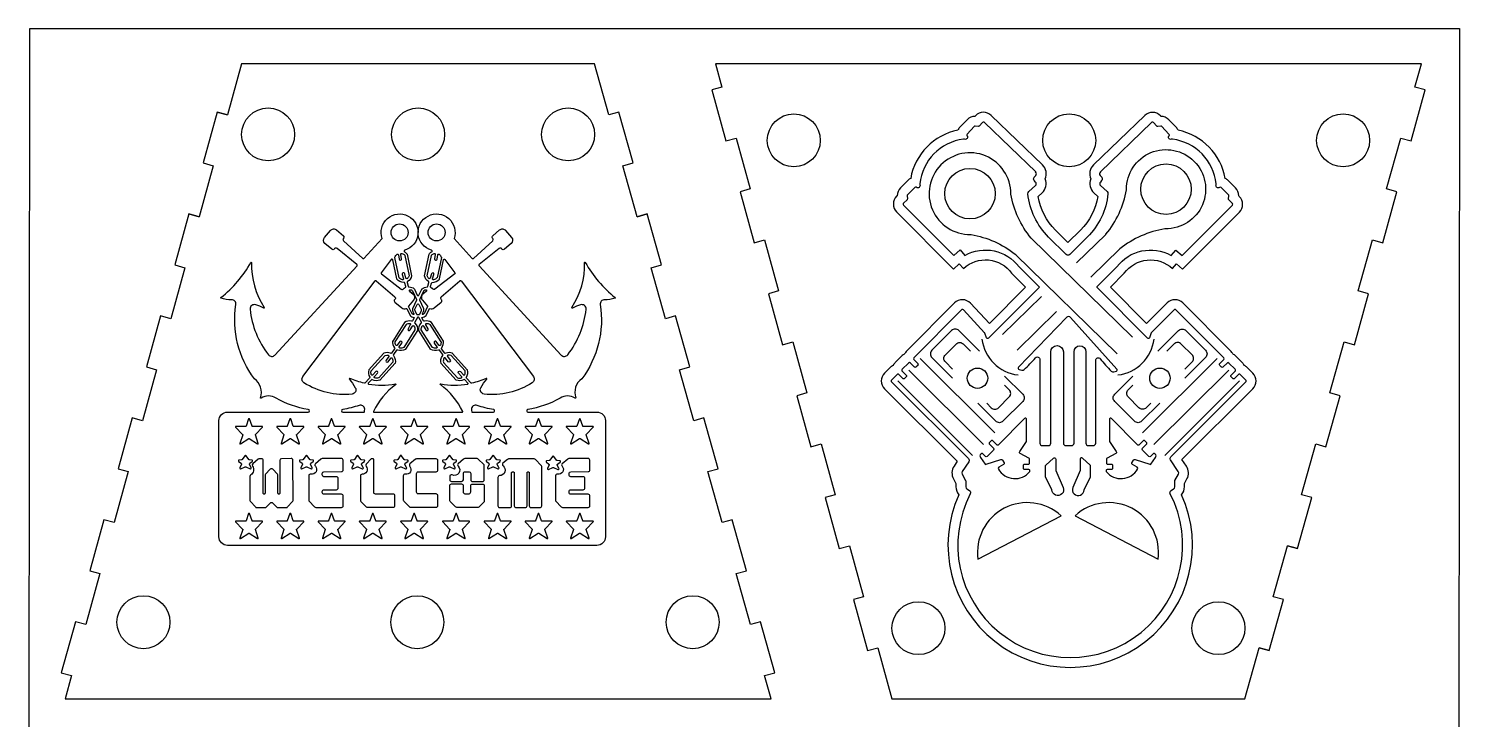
# Model space of a CAD drawing. Header units: millimetres. Extents: x 1113 to 2519, y 1111 to 1611.
# Drawn here: x 1113.2 to 1518.5, y 1329.1 to 1525 of the extents above; entities that cross this region are included whole.
import ezdxf

# ---------------------------------------------------------------- set-up
doc = ezdxf.new("R2010")
doc.units = ezdxf.units.MM

msp = doc.modelspace()

# ---------------------------------------------------------------- linework, layer by layer
for points in [[(1113.51, 1524.95), (1518.51, 1524.95), (1518.17, 1111.45), (1113.17, 1111.45)], [(1288.44, 1472.4), (1285.55, 1471.59)], [(1221.2, 1450.43), (1222.11, 1449.68)]]:
    msp.add_lwpolyline(points, close=True)
for points in [[(1166.6, 1501.3), (1169.49, 1500.5), (1166.6, 1501.3), (1162.59, 1486.85), (1165.48, 1486.05), (1161.46, 1471.59), (1158.57, 1472.4), (1161.46, 1471.59), (1158.57, 1472.4), (1154.56, 1457.94), (1157.45, 1457.14), (1153.44, 1442.69), (1150.54, 1443.49), (1146.53, 1429.04), (1149.42, 1428.24), (1145.41, 1413.78), (1142.52, 1414.59), (1138.5, 1400.13), (1141.39, 1399.33), (1137.38, 1384.88), (1134.49, 1385.68), (1130.47, 1371.23), (1133.36, 1370.42), (1129.35, 1355.97), (1126.46, 1356.77), (1122.44, 1342.32), (1125.33, 1341.52), (1123.51, 1334.95), (1323.51, 1334.95), (1321.68, 1341.52), (1324.57, 1342.32), (1320.56, 1356.77), (1317.67, 1355.97), (1313.66, 1370.42), (1316.55, 1371.23), (1312.53, 1385.68), (1309.64, 1384.88), (1305.63, 1399.33), (1308.52, 1400.13), (1304.5, 1414.59), (1301.61, 1413.78), (1297.6, 1428.24), (1300.49, 1429.04), (1296.47, 1443.49), (1293.58, 1442.69), (1289.57, 1457.14), (1292.46, 1457.94), (1288.44, 1472.4), (1285.55, 1471.59), (1281.54, 1486.05), (1284.43, 1486.85), (1280.41, 1501.3), (1277.52, 1500.5), (1273.51, 1514.95), (1173.51, 1514.95), (1169.49, 1500.5)], [(1464.66, 1348.6), (1461.77, 1349.4), (1464.66, 1348.6), (1468.67, 1363.05), (1465.78, 1363.86), (1469.8, 1378.31), (1472.69, 1377.51), (1469.8, 1378.31), (1472.69, 1377.51), (1476.7, 1391.96), (1473.81, 1392.76), (1477.83, 1407.22), (1480.72, 1406.41), (1484.73, 1420.87), (1481.84, 1421.67), (1485.86, 1436.12), (1488.75, 1435.32), (1492.76, 1449.77), (1489.87, 1450.57), (1493.89, 1465.03), (1496.78, 1464.22), (1500.79, 1478.68), (1497.9, 1479.48), (1501.92, 1493.93), (1504.81, 1493.13), (1508.82, 1507.58), (1505.93, 1508.39), (1507.75, 1514.95), (1307.75, 1514.95), (1309.58, 1508.39), (1306.69, 1507.58), (1310.7, 1493.13), (1313.59, 1493.93), (1317.61, 1479.48), (1314.72, 1478.68), (1318.73, 1464.22), (1321.62, 1465.03), (1325.64, 1450.57), (1322.75, 1449.77), (1326.76, 1435.32), (1329.65, 1436.12), (1333.67, 1421.67), (1330.78, 1420.87), (1334.79, 1406.41), (1337.68, 1407.22), (1341.7, 1392.76), (1338.8, 1391.96), (1342.82, 1377.51), (1345.71, 1378.31), (1349.72, 1363.86), (1346.83, 1363.05), (1350.85, 1348.6), (1353.74, 1349.4), (1357.75, 1334.95), (1457.75, 1334.95), (1461.77, 1349.4)], [(1400.08, 1448.98), (1389.07, 1438.2)], [(1393.22, 1433.78), (1404.41, 1444.73)], [(1386.92, 1410.33), (1365.75, 1431.44)], [(1449.9, 1431.44), (1428.74, 1410.33)], [(1383.67, 1407.02), (1362.5, 1428.13)], [(1453.15, 1428.13), (1431.99, 1407.02)], [(1380.58, 1403.93), (1359.41, 1425.04)], [(1435.08, 1403.93), (1456.24, 1425.04)]]:
    msp.add_lwpolyline(points)
for points in [[(1400.4, 1486.31), (1385.89, 1500.34, 0.415664), (1381.44, 1500.24), (1381.28, 1500.07, 0.202621), (1379.04, 1499.1), (1377.01, 1496.98, 0.080355), (1376.44, 1496.16, 0.306715), (1363.06, 1482.48, 0.080355), (1362.24, 1481.89), (1360.17, 1479.82, 0.202621), (1359.25, 1477.56), (1359.08, 1477.4, 0.414214), (1359.07, 1472.96), (1375.18, 1456.76), (1376.84, 1458.26), (1378.03, 1456.95, -0.453367), (1391.65, 1455.58), (1395.59, 1451.67), (1385.36, 1441.36), (1379.99, 1447.1, 0.421127), (1375.5, 1447.15), (1361.94, 1433.55, 0.082833), (1361.35, 1432.7, 0.083774), (1360.49, 1432.1), (1358.71, 1430.31, 0.084685), (1358.1, 1429.45, 0.084685), (1357.24, 1428.84), (1355.66, 1427.26, 0.414214), (1355.67, 1422.82), (1376.26, 1402.28), (1375.34, 1400.9, 0.27935), (1375.19, 1397.28), (1375.9, 1395.99), (1375.9, 1395.03, 0.176354), (1376.72, 1392.78, 1.551172), (1439.81, 1392.78, 0.176354), (1440.63, 1395.03), (1440.63, 1395.99), (1441.34, 1397.28, 0.27935), (1441.19, 1400.9), (1439.92, 1402.81), (1459.99, 1422.82, 0.414214), (1459.99, 1427.26), (1458.42, 1428.84, 0.084685), (1457.56, 1429.45, 0.084685), (1456.95, 1430.31), (1455.16, 1432.1, 0.083774), (1454.31, 1432.7, 0.082833), (1453.71, 1433.55), (1440.15, 1447.15, 0.414214), (1435.71, 1447.15), (1429.9, 1441.36), (1419.66, 1451.68), (1423.58, 1455.57, -0.453367), (1437.21, 1456.93), (1438.4, 1458.24), (1440.06, 1456.74), (1456.17, 1472.93, 0.414214), (1456.16, 1477.37), (1456, 1477.53, 0.202621), (1455.08, 1479.8), (1453.01, 1481.87, 0.080355), (1452.19, 1482.46, 0.306715), (1438.82, 1496.14, 0.080355), (1438.25, 1496.97), (1436.22, 1499.09, 0.202621), (1433.98, 1500.06), (1433.82, 1500.23, 0.415664), (1429.37, 1500.33), (1414.86, 1486.31, 0.317852), (1414.1, 1482.33, 0.31942), (1414.97, 1478.37), (1416.06, 1477.39, -0.158779), (1411.14, 1467.8), (1407.62, 1464.3), (1404.1, 1467.79, -0.158779), (1399.18, 1477.39), (1400.27, 1478.37, 0.31942), (1401.14, 1482.33, 0.317852), (1400.39, 1486.31, -0.317852)], [(1398.47, 1484.31), (1383.96, 1498.33, 0.414214), (1383.45, 1498.32), (1382.5, 1497.33, -0.227848), (1382.21, 1497.22), (1381.34, 1497.29, 0.227352), (1381.04, 1497.18), (1379.02, 1495.06, 0.386935), (1379.01, 1494.58, -0.755118), (1378.35, 1493.58, 0.107585), (1378.05, 1493.61, 0.348071), (1365.64, 1480.93, 0.107585), (1365.68, 1480.62, -0.755118), (1364.69, 1479.95, 0.386935), (1364.21, 1479.93), (1362.13, 1477.85, 0.227352), (1362.03, 1477.56), (1362.12, 1476.69, -0.227848), (1362.02, 1476.39), (1361.05, 1475.43, 0.414214), (1361.04, 1474.92), (1375.28, 1460.6), (1377.04, 1462.19), (1378.42, 1460.66, -0.376901), (1393.77, 1457.39), (1399.52, 1451.68), (1385.1, 1437.15, -0.561558), (1384.5, 1437.29), (1384.08, 1438.6, 0.109828), (1384, 1438.73), (1377.98, 1445.19, 0.414214), (1377.47, 1445.19), (1363.92, 1431.61, 0.402543), (1363.93, 1431.09), (1365.05, 1429.98, -0.414214), (1365.05, 1429.47), (1364.6, 1429.01, -0.414214), (1364.09, 1429.01), (1362.97, 1430.13, 0.406009), (1362.45, 1430.13), (1360.68, 1428.35, 0.414214), (1360.68, 1427.84), (1361.8, 1426.72, -0.414214), (1361.8, 1426.21), (1361.34, 1425.76, -0.414214), (1360.84, 1425.76), (1359.72, 1426.88, 0.414214), (1359.21, 1426.88), (1357.63, 1425.29, 0.414214), (1357.63, 1424.79), (1379.42, 1403.06, -0.357235), (1379.51, 1402.15), (1377.66, 1399.36, 0.27935), (1377.63, 1398.62), (1378.59, 1396.87, -0.126648), (1378.68, 1396.52), (1378.68, 1395.03, 0.247316), (1379, 1394.43), (1379.7, 1393.95, -0.377598), (1379.93, 1393.03, 1.637621), (1436.6, 1393.03, -0.377598), (1436.83, 1393.95), (1437.53, 1394.43, 0.247316), (1437.85, 1395.03), (1437.85, 1396.52, -0.126648), (1437.94, 1396.87), (1438.9, 1398.62, 0.27935), (1438.87, 1399.36), (1436.67, 1402.68, -0.357235), (1436.77, 1403.58), (1458.02, 1424.79, 0.414214), (1458.02, 1425.29), (1456.45, 1426.88, 0.414214), (1455.94, 1426.88), (1454.82, 1425.76, -0.414214), (1454.31, 1425.76), (1453.86, 1426.21, -0.414214), (1453.86, 1426.72), (1454.98, 1427.84, 0.414214), (1454.98, 1428.35), (1453.2, 1430.13, 0.406009), (1452.69, 1430.13), (1451.57, 1429.01, -0.414214), (1451.06, 1429.01), (1450.61, 1429.47, -0.414214), (1450.61, 1429.98), (1451.73, 1431.09, 0.402543), (1451.73, 1431.61), (1438.19, 1445.19, 0.414214), (1437.68, 1445.19), (1431.29, 1438.82, 0.118844), (1431.21, 1438.68), (1430.76, 1437.29, -0.561558), (1430.16, 1437.15), (1415.98, 1451.44, -0.414214), (1415.99, 1451.95), (1421.47, 1457.39, -0.376901), (1436.82, 1460.64), (1438.2, 1462.17), (1439.96, 1460.58), (1454.2, 1474.89, 0.414214), (1454.2, 1475.4), (1453.23, 1476.37, -0.227848), (1453.12, 1476.66), (1453.22, 1477.54, 0.227352), (1453.12, 1477.83), (1451.04, 1479.9, 0.386935), (1450.56, 1479.93, -0.755118), (1449.57, 1480.6, 0.107585), (1449.61, 1480.91, 0.348071), (1437.21, 1493.59, 0.107585), (1436.9, 1493.56, -0.755118), (1436.25, 1494.56, 0.386935), (1436.24, 1495.05), (1434.21, 1497.17, 0.227352), (1433.92, 1497.28), (1433.05, 1497.2, -0.227848), (1432.76, 1497.31), (1431.81, 1498.31, 0.414214), (1431.3, 1498.32), (1416.79, 1484.31, 0.393528), (1416.73, 1483.33), (1417.18, 1482.8, -0.374438), (1417.16, 1481.85), (1416.79, 1481.45, 0.414214), (1416.84, 1480.43), (1418.73, 1478.72, -0.238041), (1418.96, 1478.12, -0.173816), (1413.1, 1465.82), (1408.13, 1460.89, -0.411842), (1407.11, 1460.89), (1402.14, 1465.82, -0.173816), (1396.28, 1478.12, -0.238041), (1396.51, 1478.72), (1398.4, 1480.43, 0.414214), (1398.45, 1481.45), (1398.08, 1481.85, -0.374438), (1398.06, 1482.8), (1398.51, 1483.33, 0.393528), (1398.45, 1484.31, -0.393528)], [(1378.24, 1493.63, 0.156027), (1378.24, 1493.63)], [(1437.02, 1493.61, 0.156027), (1437.02, 1493.61)], [(1425.93, 1437.44), (1397.24, 1465.51, -0.025536), (1397.19, 1465.56, -0.131689), (1391.45, 1477.99, -0.043486), (1391.44, 1478.11, 2.445445), (1380.03, 1466.57, -0.046364), (1380.16, 1466.56, -0.124829), (1392.69, 1460.98, -0.026826), (1392.75, 1460.93), (1421.53, 1432.76)], [(1410.07, 1458.5), (1418.33, 1466.59, 0.025917), (1418.38, 1466.64, 0.131281), (1424.17, 1479.21, 0.04446), (1424.18, 1479.34, -2.457249), (1435.2, 1468.2, 0.046751), (1435.07, 1468.19, 0.125147), (1422.35, 1462.53), (1414.14, 1454.5)], [(1254.64, 1416.2, 0.018527), (1254.65, 1416.2), (1274.19, 1416.2, -0.414214), (1276.59, 1413.8), (1276.59, 1380.84, -0.414214), (1274.19, 1378.44), (1169.5, 1378.44, -0.414214), (1167.1, 1380.84), (1167.1, 1413.8, -0.414214), (1169.5, 1416.2), (1192.37, 1416.2, 0.940755), (1192.37, 1416.94, -0.084011), (1183.28, 1420.14, 0.303061), (1179.03, 1420.16, -0.715357), (1178.85, 1420.3, 0.332451), (1177.12, 1425.65, -0.202725), (1171.91, 1446.69, 0.477409), (1170.66, 1448.08, -0.096792), (1167.69, 1448.5, -0.594591), (1167.65, 1448.71, 0.101423), (1176.13, 1458.66, -0.788575), (1176.35, 1458.6, 0.154955), (1179.94, 1445.9, -0.751058), (1179.79, 1445.73, 0.023153), (1177.5, 1446.63, 0.547863), (1175.92, 1445.37, 0.141067), (1181.13, 1432.47, 0.46285), (1182.95, 1432.39), (1206.22, 1457.68, 0.432363), (1206.2, 1458.03), (1200.54, 1462.63, 0.407022), (1199.87, 1462.57), (1199.74, 1462.42, -0.415925), (1199.07, 1462.37), (1197.12, 1464.05, -0.412504), (1197, 1465.74), (1198.71, 1467.74, -0.414214), (1200.4, 1467.87), (1202.35, 1466.21, -0.414214), (1202.4, 1465.53), (1202.34, 1465.46, 0.403432), (1202.38, 1464.8), (1207.83, 1459.78, 0.414214), (1208.17, 1459.8), (1213.33, 1465.41, -2.520532), (1219.71, 1462.11, 0.662153), (1219.66, 1461.68, -0.105193), (1220.39, 1461.02, -0.106004), (1220.41, 1460.97), (1221.68, 1454.87, -0.106004), (1221.68, 1454.82, -0.213857), (1220.54, 1453.28, 0.347454), (1220.42, 1453), (1220.74, 1451.89, 0.325839), (1220.96, 1451.72, -0.166412), (1222.39, 1451.18, -0.109038), (1222.45, 1451.1), (1223.29, 1449.34, 0.631326), (1223.73, 1449.34), (1224.56, 1451.1, -0.109038), (1224.63, 1451.18, -0.166412), (1226.05, 1451.72, 0.325839), (1226.28, 1451.89), (1226.59, 1453, 0.347454), (1226.48, 1453.28, -0.213857), (1225.33, 1454.82, -0.106004), (1225.33, 1454.87), (1226.61, 1460.97, -0.106004), (1226.63, 1461.02, -0.105193), (1227.36, 1461.68, 0.662153), (1227.3, 1462.11, -2.520532), (1233.69, 1465.41), (1238.85, 1459.8, 0.414214), (1239.19, 1459.78), (1244.64, 1464.8, 0.403432), (1244.68, 1465.46), (1244.62, 1465.53, -0.414214), (1244.67, 1466.21), (1246.62, 1467.87, -0.414214), (1248.31, 1467.74), (1250.02, 1465.74, -0.412504), (1249.89, 1464.05), (1247.95, 1462.37, -0.415925), (1247.27, 1462.42), (1247.15, 1462.57, 0.407022), (1246.48, 1462.63), (1240.82, 1458.03, 0.432363), (1240.79, 1457.68), (1264.06, 1432.39, 0.46285), (1265.89, 1432.47, 0.141067), (1271.1, 1445.37, 0.547863), (1269.52, 1446.63, 0.023153), (1267.23, 1445.73, -0.751058), (1267.08, 1445.9, 0.154955), (1270.67, 1458.6, -0.788575), (1270.89, 1458.66, 0.101423), (1279.36, 1448.71, -0.594591), (1279.33, 1448.5, -0.096792), (1276.36, 1448.08, 0.477409), (1275.11, 1446.69, -0.202725), (1269.89, 1425.65, 0.332451), (1268.17, 1420.3, -0.715357), (1267.99, 1420.16, 0.303061), (1263.74, 1420.14, -0.084653), (1254.58, 1416.93, 0.033314), (1254.56, 1416.92, 0.827807), (1254.64, 1416.2)], [(1382.54, 1433.51), (1376.69, 1439.34, 0.414214), (1374.65, 1439.34), (1369.06, 1433.73, 0.414214), (1369.06, 1431.7), (1374.91, 1425.86)], [(1433.11, 1433.51), (1438.97, 1439.34, -0.414214), (1441, 1439.34), (1446.6, 1433.73, -0.414214), (1446.59, 1431.7), (1440.74, 1425.86)], [(1374.91, 1428.4), (1372.88, 1430.43, -0.414214), (1372.88, 1432.46), (1375.93, 1435.52, -0.414214), (1377.97, 1435.53), (1380, 1433.5)], [(1383.24, 1436.92, 0.343875), (1393.47, 1426.76)], [(1421.79, 1426.76, 0.343875), (1432.02, 1436.92)], [(1440.74, 1428.4), (1442.77, 1430.43, 0.414214), (1442.78, 1432.46), (1439.72, 1435.52, 0.414214), (1437.69, 1435.53), (1435.66, 1433.5)], [(1389.68, 1426.39), (1394.8, 1421.28, -0.414214), (1394.8, 1419.25), (1389.21, 1413.64, -0.414214), (1387.17, 1413.64), (1382.05, 1418.74)], [(1384.6, 1418.74), (1385.89, 1417.45, 0.414214), (1387.93, 1417.46), (1390.98, 1420.51, 0.414214), (1390.98, 1422.55), (1389.68, 1423.84)], [(1433.6, 1418.74), (1428.49, 1413.64, -0.414214), (1426.45, 1413.64), (1420.86, 1419.25, -0.414214), (1420.86, 1421.28), (1425.98, 1426.39)], [(1431.06, 1418.74), (1429.76, 1417.45, -0.414214), (1427.73, 1417.46), (1424.68, 1420.51, -0.414214), (1424.68, 1422.55), (1425.97, 1423.84)], [(1244.85, 1416.2, 0.828444), (1244.93, 1416.92, 0.03456), (1244.92, 1416.92, -0.042024), (1240.22, 1418.13, 0.507175), (1238.63, 1417.03, 0.066923), (1238.71, 1416.29, 0.345987), (1238.82, 1416.2), (1244.84, 1416.2, 0.017114), (1244.85, 1416.2)]]:
    msp.add_lwpolyline(points, format="xyb")
for points in [[(1219.49, 1452.98, -0.252049), (1217.48, 1453.94, -0.106004), (1217.46, 1453.99), (1216.33, 1459.38, 0.644117), (1215.9, 1459.47), (1213.07, 1455.71, 0.412929), (1213.11, 1455.38), (1218.74, 1451.09, 0.403432), (1219.4, 1451.17), (1219.46, 1451.24, -0.150018), (1219.69, 1451.4, -0.023898), (1219.89, 1451.5, 0.368962), (1220.02, 1451.79), (1219.73, 1452.8, 0.347454)], [(1218.95, 1461.2, -0.141467), (1219.71, 1460.71, -0.129433), (1219.74, 1460.66), (1220.95, 1454.89, -0.129433), (1220.94, 1454.83, -0.13568), (1220.47, 1454.1, -0.551135), (1220.08, 1454.22), (1219.73, 1455.43, 1), (1219.04, 1455.23), (1219.38, 1454.02, -0.551135), (1219.11, 1453.72, -0.172767), (1218.15, 1454.25, -0.129433), (1218.13, 1454.3), (1216.92, 1460.07, -0.129433), (1216.92, 1460.13, -0.166924), (1217.56, 1460.98, -0.551135), (1217.93, 1460.82), (1218.13, 1459.58, 1), (1218.84, 1459.69), (1218.64, 1460.94, -0.551135)], [(1229.46, 1460.98, -0.166924), (1230.09, 1460.13, -0.129433), (1230.1, 1460.07), (1228.89, 1454.3, -0.129433), (1228.86, 1454.25, -0.172767), (1227.9, 1453.72, -0.551135), (1227.63, 1454.02), (1227.98, 1455.23, 1), (1227.29, 1455.43), (1226.94, 1454.22, -0.551135), (1226.55, 1454.1, -0.13568), (1226.07, 1454.83, -0.129433), (1226.07, 1454.89), (1227.28, 1460.66, -0.129433), (1227.3, 1460.71, -0.141467), (1228.07, 1461.2, -0.551135), (1228.38, 1460.94), (1228.18, 1459.69, 1), (1228.89, 1459.58), (1229.09, 1460.82, -0.551135)], [(1227.53, 1452.98, 0.252049), (1229.54, 1453.94, 0.106004), (1229.56, 1453.99), (1230.69, 1459.38, -0.644117), (1231.11, 1459.47), (1233.95, 1455.71, -0.412929), (1233.9, 1455.38), (1228.28, 1451.09, -0.403432), (1227.62, 1451.17), (1227.56, 1451.24, 0.150018), (1227.32, 1451.4, 0.023898), (1227.12, 1451.5, -0.368962), (1226.99, 1451.79), (1227.29, 1452.8, -0.347454)], [(1216.83, 1434.47, -0.347454), (1216.84, 1434.17), (1215.94, 1432.96, -0.347454), (1215.65, 1432.88, 0.207945), (1213.78, 1432.88, 0.106004), (1213.73, 1432.85), (1209.56, 1428.22, 0.106004), (1209.53, 1428.18, 0.227014), (1209.81, 1426.16, -0.347454), (1209.78, 1425.87), (1208.43, 1424.43, -0.264868), (1208.31, 1424.4, -0.049697), (1204.2, 1425.76, 0.78301), (1204.05, 1425.58, -0.032437), (1205.73, 1423.14, -0.545525), (1204.83, 1421.33, -0.172294), (1191.17, 1424.55, -0.436031), (1190.86, 1426.28), (1211.32, 1453.4, -0.433666), (1211.67, 1453.44), (1216.93, 1448.9, -0.407022), (1216.98, 1448.23), (1216.86, 1448.08, 0.415925), (1216.93, 1447.4), (1218.92, 1445.79, 0.279044), (1220.15, 1445.62, -0.403112), (1220.31, 1445.56), (1221.22, 1443.64, 0.106004), (1221.25, 1443.6, 0.128584), (1222.33, 1443.08, -0.512839), (1222.41, 1442.91), (1221.93, 1442.07, -0.347454), (1221.66, 1441.96, 0.219803), (1219.7, 1441.66, 0.106004), (1219.67, 1441.63), (1216.32, 1436.37, 0.106004), (1216.3, 1436.32, 0.213857)], [(1225.36, 1441.96, -0.347454), (1225.08, 1442.07), (1224.61, 1442.91, -0.512839), (1224.69, 1443.08, 0.128584), (1225.76, 1443.6, 0.106004), (1225.79, 1443.64), (1226.71, 1445.56, -0.403112), (1226.86, 1445.62, 0.279044), (1228.1, 1445.79), (1230.09, 1447.4, 0.415925), (1230.16, 1448.08), (1230.03, 1448.23, -0.407022), (1230.09, 1448.9), (1235.34, 1453.44, -0.433666), (1235.69, 1453.4), (1256.16, 1426.28, -0.436031), (1255.85, 1424.55, -0.172294), (1242.19, 1421.33, -0.545525), (1241.29, 1423.14, -0.032437), (1242.96, 1425.58, 0.78301), (1242.82, 1425.76, -0.049697), (1238.7, 1424.4, -0.264868), (1238.59, 1424.43), (1237.24, 1425.87, -0.347454), (1237.21, 1426.16, 0.227014), (1237.48, 1428.18, 0.106004), (1237.46, 1428.22), (1233.28, 1432.85, 0.106004), (1233.24, 1432.88, 0.207945), (1231.36, 1432.88, -0.347454), (1231.07, 1432.96), (1230.18, 1434.17, -0.347454), (1230.19, 1434.47, 0.213857), (1230.71, 1436.32, 0.106004), (1230.7, 1436.37), (1227.35, 1441.63, 0.106004), (1227.31, 1441.66, 0.219803)], [(1221.8, 1450.73, -0.135077), (1221.88, 1450.63), (1223.06, 1448.15, -0.225997), (1223.06, 1447.94), (1221.91, 1445.52, 0.109038), (1221.88, 1445.42, 0.154003), (1222.3, 1444.06, -0.746659), (1222.15, 1443.88, -0.054525), (1221.84, 1444.06, -0.129433), (1221.8, 1444.1), (1220.83, 1446.13, -0.290909), (1220.85, 1446.26), (1222.28, 1447.99, 0.414214), (1222.11, 1449.68), (1221.2, 1450.43, -0.152244), (1221.12, 1450.55), (1221.1, 1450.62, -0.604762), (1221.41, 1450.92, -0.065835)], [(1225.22, 1450.73, -0.065835), (1225.61, 1450.92, -0.604762), (1225.91, 1450.62), (1225.89, 1450.55, -0.152244), (1225.81, 1450.43), (1224.9, 1449.68, 0.414214), (1224.74, 1447.99), (1226.17, 1446.26, -0.290909), (1226.18, 1446.13), (1225.22, 1444.1, -0.129433), (1225.18, 1444.06, -0.054525), (1224.87, 1443.88, -0.746659), (1224.72, 1444.06, 0.154003), (1225.13, 1445.42, 0.109038), (1225.11, 1445.52), (1223.96, 1447.94, -0.225997), (1223.96, 1448.15), (1225.14, 1450.63, -0.135077)], [(1216.53, 1432.24, -0.258078), (1216.97, 1430, -0.106004), (1216.94, 1429.95), (1212.77, 1425.33, -0.106004), (1212.73, 1425.3, -0.238746), (1210.6, 1425.41, 0.347454), (1210.31, 1425.37), (1209.37, 1424.38, 0.598756), (1209.43, 1424.17, 0.088048), (1217.08, 1424.22, -0.797299), (1217.17, 1424.01, 0.125866), (1210.88, 1416.37, 0.549396), (1210.98, 1416.2), (1236.03, 1416.2, 0.549396), (1236.14, 1416.37, 0.125866), (1229.84, 1424.01, -0.797299), (1229.94, 1424.22, 0.088048), (1237.58, 1424.17, 0.598756), (1237.65, 1424.38), (1236.71, 1425.37, 0.347454), (1236.42, 1425.41, -0.238746), (1234.29, 1425.3, -0.106004), (1234.25, 1425.33), (1230.08, 1429.95, -0.106004), (1230.05, 1430, -0.258078), (1230.49, 1432.24, 0.347454), (1230.5, 1432.53), (1229.6, 1433.74, 0.347454), (1229.31, 1433.82, -0.252049), (1227.09, 1434.01, -0.106004), (1227.05, 1434.05), (1223.71, 1439.31, -0.106004), (1223.69, 1439.36, -0.246018), (1224.41, 1441.42, 0.347454), (1224.46, 1441.71), (1223.71, 1443.02, 0.265909), (1223.51, 1443.14, 0.265909), (1223.3, 1443.02), (1222.56, 1441.71, 0.347454), (1222.6, 1441.42, -0.246018), (1223.33, 1439.36, -0.106004), (1223.31, 1439.31), (1219.97, 1434.05, -0.106004), (1219.93, 1434.01, -0.252049), (1217.71, 1433.82, 0.347454), (1217.42, 1433.74), (1216.52, 1432.53, 0.347454)], [(1222.61, 1445.24, -0.135077), (1222.63, 1445.37), (1223.29, 1446.76, -0.631326), (1223.73, 1446.76), (1224.39, 1445.37, -0.135077), (1224.41, 1445.24, -0.083855), (1224.27, 1444.72), (1223.87, 1443.9, -0.288508), (1223.66, 1443.77, 0.001772), (1223.36, 1443.77, -0.288508), (1223.14, 1443.9), (1222.75, 1444.72, -0.083855)], [(1419.87, 1427.82, 0.268451), (1420.57, 1427.63), (1421.33, 1427.83, 0.561558), (1421.51, 1428.42), (1408.34, 1443.08, 0.435312), (1407.29, 1443.1), (1393.6, 1428.92, 0.561558), (1393.76, 1428.32), (1394.52, 1428.1, 0.268451), (1395.22, 1428.26, 0.027665), (1398.38, 1431.6, -0.698498), (1399.65, 1431.14), (1399.65, 1407.43, 0.414214), (1400.37, 1406.71), (1402.04, 1406.71, 0.414214), (1402.76, 1407.43), (1402.76, 1433.32, -1), (1406.31, 1433.32), (1406.31, 1407.43, 0.414214), (1407.03, 1406.71), (1408.62, 1406.71, 0.414214), (1409.34, 1407.43), (1409.34, 1433.32, -1), (1412.7, 1433.32), (1412.7, 1407.43, 0.414214), (1413.42, 1406.71), (1414.76, 1406.71, 0.414214), (1415.48, 1407.43), (1415.48, 1430.91, -0.712789), (1416.77, 1431.35, 0.028269)], [(1218.32, 1434.38, -0.551135), (1218.17, 1434.76), (1218.93, 1435.77, 1), (1218.35, 1436.2), (1217.6, 1435.19, -0.551135), (1217.19, 1435.22, -0.13568), (1217, 1436.07, -0.129433), (1217.02, 1436.13), (1220.18, 1441.1, -0.129433), (1220.23, 1441.14, -0.141467), (1221.12, 1441.33, -0.551135), (1221.31, 1440.97), (1220.68, 1439.87, 1), (1221.31, 1439.52), (1221.93, 1440.61, -0.551135), (1222.34, 1440.63, -0.166924), (1222.63, 1439.61, -0.129433), (1222.61, 1439.55), (1219.45, 1434.58, -0.129433), (1219.41, 1434.54, -0.172767)], [(1225.9, 1441.33, -0.141467), (1226.79, 1441.14, -0.129433), (1226.83, 1441.1), (1230, 1436.13, -0.129433), (1230.01, 1436.07, -0.13568), (1229.83, 1435.22, -0.551135), (1229.42, 1435.19), (1228.67, 1436.2, 1), (1228.09, 1435.77), (1228.84, 1434.76, -0.551135), (1228.7, 1434.38, -0.172767), (1227.61, 1434.54, -0.129433), (1227.57, 1434.58), (1224.4, 1439.55, -0.129433), (1224.39, 1439.61, -0.166924), (1224.68, 1440.63, -0.551135), (1225.08, 1440.61), (1225.71, 1439.52, 1), (1226.33, 1439.87), (1225.71, 1440.97, -0.551135)], [(1216.17, 1431.49, -0.178603), (1216.32, 1430.36, -0.129433), (1216.29, 1430.31), (1212.35, 1425.94, -0.129433), (1212.3, 1425.9, -0.159873), (1211.27, 1425.9, -0.551135), (1211.17, 1426.29), (1212.04, 1427.21, 1), (1211.52, 1427.7), (1210.65, 1426.79, -0.551135), (1210.25, 1426.86, -0.14848), (1210.18, 1427.81, -0.129433), (1210.21, 1427.87), (1214.16, 1432.24, -0.129433), (1214.21, 1432.27, -0.129919), (1215.04, 1432.33, -0.551135), (1215.19, 1431.95), (1214.44, 1430.93, 1), (1215.01, 1430.5), (1215.77, 1431.52, -0.551135)], [(1230.85, 1431.49, 0.178603), (1230.7, 1430.36, 0.129433), (1230.72, 1430.31), (1234.67, 1425.94, 0.129433), (1234.72, 1425.9, 0.159873), (1235.74, 1425.9, 0.551135), (1235.84, 1426.29), (1234.98, 1427.21, -1), (1235.5, 1427.7), (1236.37, 1426.79, 0.551135), (1236.76, 1426.86, 0.14848), (1236.84, 1427.81, 0.129433), (1236.81, 1427.87), (1232.86, 1432.24, 0.129433), (1232.81, 1432.27, 0.129919), (1231.98, 1432.33, 0.551135), (1231.83, 1431.95), (1232.58, 1430.93, -1), (1232, 1430.5), (1231.25, 1431.52, 0.551135)], [(1208.19, 1416.2, 0.345987), (1208.31, 1416.29, 0.066923), (1208.39, 1417.03, 0.507175), (1206.79, 1418.13, -0.041366), (1202.17, 1416.94, 0.945219), (1202.17, 1416.2)], [(1173.83, 1409.78), (1173.01, 1407.32, 0.708839), (1173.19, 1407.18), (1175.56, 1408.72, -0.295148), (1175.69, 1408.72), (1178.06, 1407.18, 0.708839), (1178.24, 1407.32), (1177.43, 1409.78, -0.277051), (1177.45, 1409.9), (1179.42, 1411.97, 0.663421), (1179.34, 1412.18), (1176.59, 1412.14, -0.319979), (1176.48, 1412.22), (1175.74, 1414.28, 0.703297), (1175.51, 1414.28), (1174.78, 1412.22, -0.319979), (1174.66, 1412.14), (1171.92, 1412.18, 0.663421), (1171.83, 1411.97), (1173.8, 1409.9, -0.277051)], [(1185.51, 1409.78), (1184.69, 1407.32, 0.708839), (1184.87, 1407.18), (1187.24, 1408.72, -0.295148), (1187.37, 1408.72), (1189.75, 1407.18, 0.708839), (1189.93, 1407.32), (1189.11, 1409.78, -0.277051), (1189.13, 1409.9), (1191.11, 1411.97, 0.663421), (1191.02, 1412.18), (1188.28, 1412.14, -0.319979), (1188.16, 1412.22), (1187.42, 1414.28, 0.703297), (1187.2, 1414.28), (1186.46, 1412.22, -0.319979), (1186.34, 1412.14), (1183.6, 1412.18, 0.663421), (1183.51, 1411.97), (1185.48, 1409.9, -0.277051)], [(1197.2, 1409.78), (1196.39, 1407.32, 0.708839), (1196.56, 1407.18), (1198.94, 1408.72, -0.295148), (1199.07, 1408.72), (1201.44, 1407.18, 0.708839), (1201.62, 1407.32), (1200.8, 1409.78, -0.277051), (1200.83, 1409.9), (1202.8, 1411.97, 0.663421), (1202.71, 1412.18), (1199.97, 1412.14, -0.319979), (1199.85, 1412.22), (1199.11, 1414.28, 0.703297), (1198.89, 1414.28), (1198.15, 1412.22, -0.319979), (1198.04, 1412.14), (1195.29, 1412.18, 0.663421), (1195.21, 1411.97), (1197.18, 1409.9, -0.277051)], [(1208.89, 1409.78), (1208.07, 1407.32, 0.708839), (1208.25, 1407.18), (1210.62, 1408.72, -0.295148), (1210.75, 1408.72), (1213.12, 1407.18, 0.708839), (1213.3, 1407.32), (1212.49, 1409.78, -0.277051), (1212.51, 1409.9), (1214.48, 1411.97, 0.663421), (1214.4, 1412.18), (1211.65, 1412.14, -0.319979), (1211.54, 1412.22), (1210.8, 1414.28, 0.703297), (1210.57, 1414.28), (1209.84, 1412.22, -0.319979), (1209.72, 1412.14), (1206.98, 1412.18, 0.663421), (1206.89, 1411.97), (1208.86, 1409.9, -0.277051)], [(1220.6, 1409.78), (1219.78, 1407.32, 0.708839), (1219.96, 1407.18), (1222.33, 1408.72, -0.295148), (1222.46, 1408.72), (1224.84, 1407.18, 0.708839), (1225.01, 1407.32), (1224.2, 1409.78, -0.277051), (1224.22, 1409.9), (1226.2, 1411.97, 0.663421), (1226.11, 1412.18), (1223.36, 1412.14, -0.319979), (1223.25, 1412.22), (1222.51, 1414.28, 0.703297), (1222.29, 1414.28), (1221.55, 1412.22, -0.319979), (1221.43, 1412.14), (1218.69, 1412.18, 0.663421), (1218.6, 1411.97), (1220.57, 1409.9, -0.277051)], [(1232.48, 1409.78), (1231.66, 1407.32, 0.708839), (1231.84, 1407.18), (1234.21, 1408.72, -0.295148), (1234.34, 1408.72), (1236.71, 1407.18, 0.708839), (1236.89, 1407.32), (1236.07, 1409.78, -0.277051), (1236.1, 1409.9), (1238.07, 1411.97, 0.663421), (1237.98, 1412.18), (1235.24, 1412.14, -0.319979), (1235.13, 1412.22), (1234.39, 1414.28, 0.703297), (1234.16, 1414.28), (1233.42, 1412.22, -0.319979), (1233.31, 1412.14), (1230.57, 1412.18, 0.663421), (1230.48, 1411.97), (1232.45, 1409.9, -0.277051)], [(1244.23, 1409.78), (1243.42, 1407.32, 0.708839), (1243.59, 1407.18), (1245.97, 1408.72, -0.295148), (1246.1, 1408.72), (1248.47, 1407.18, 0.708839), (1248.65, 1407.32), (1247.83, 1409.78, -0.277051), (1247.86, 1409.9), (1249.83, 1411.97, 0.663421), (1249.74, 1412.18), (1247, 1412.14, -0.319979), (1246.88, 1412.22), (1246.14, 1414.28, 0.703297), (1245.92, 1414.28), (1245.18, 1412.22, -0.319979), (1245.07, 1412.14), (1242.32, 1412.18, 0.663421), (1242.24, 1411.97), (1244.21, 1409.9, -0.277051)], [(1255.83, 1409.78), (1255.02, 1407.32, 0.708839), (1255.2, 1407.18), (1257.57, 1408.72, -0.295148), (1257.7, 1408.72), (1260.07, 1407.18, 0.708839), (1260.25, 1407.32), (1259.43, 1409.78, -0.277051), (1259.46, 1409.9), (1261.43, 1411.97, 0.663421), (1261.34, 1412.18), (1258.6, 1412.14, -0.319979), (1258.48, 1412.22), (1257.75, 1414.28, 0.703297), (1257.52, 1414.28), (1256.78, 1412.22, -0.319979), (1256.67, 1412.14), (1253.93, 1412.18, 0.663421), (1253.84, 1411.97), (1255.81, 1409.9, -0.277051)], [(1267.53, 1409.78), (1266.71, 1407.32, 0.708839), (1266.89, 1407.18), (1269.26, 1408.72, -0.295148), (1269.4, 1408.72), (1271.77, 1407.18, 0.708839), (1271.95, 1407.32), (1271.13, 1409.78, -0.277051), (1271.16, 1409.9), (1273.13, 1411.97, 0.663421), (1273.04, 1412.18), (1270.3, 1412.14, -0.319979), (1270.18, 1412.22), (1269.44, 1414.28, 0.703297), (1269.22, 1414.28), (1268.48, 1412.22, -0.319979), (1268.36, 1412.14), (1265.62, 1412.18, 0.663421), (1265.53, 1411.97), (1267.5, 1409.9, -0.277051)], [(1387.91, 1400.08, 0.532), (1396.78, 1399.36, 0.628615), (1396.5, 1399.94), (1395.39, 1399.94, -0.414214), (1395.03, 1400.3), (1395.03, 1401.09, -0.414214), (1395.39, 1401.45), (1396.39, 1401.45, 0.414214), (1396.75, 1401.81), (1396.75, 1402.85, 0.277998), (1396.56, 1403.17), (1394.08, 1404.48, -0.44445), (1393.95, 1405), (1395.85, 1407.84, 0.148148), (1395.91, 1408.04), (1395.91, 1414.12, 0.670778), (1395.29, 1414.38), (1387.97, 1406.95, -0.426667), (1387.47, 1406.95), (1386.35, 1408.06, 0.414214), (1385.84, 1408.06), (1385.39, 1407.61, 0.414214), (1385.39, 1407.1), (1386.51, 1405.98, -0.406009), (1386.51, 1405.47), (1384.73, 1403.66, -0.411449), (1384.23, 1403.66), (1383.48, 1404.38, 0.414214), (1382.97, 1404.37), (1382.89, 1404.29, 0.353978), (1382.81, 1403.38), (1384.12, 1401.44, 0.216216), (1384.42, 1401.41), (1388.64, 1402.77, -0.349376), (1389.06, 1402.61), (1389.51, 1401.86, -0.414214), (1389.38, 1401.36), (1388.04, 1400.56, 0.406615)], [(1427.35, 1400.08, 0.406615), (1427.22, 1400.56), (1425.88, 1401.36, -0.414214), (1425.75, 1401.86), (1426.2, 1402.61, -0.349376), (1426.62, 1402.77), (1430.85, 1401.41, 0.216216), (1431.14, 1401.44), (1432.45, 1403.38, 0.353978), (1432.37, 1404.29), (1432.29, 1404.37, 0.414214), (1431.78, 1404.38), (1431.04, 1403.66, -0.411449), (1430.53, 1403.66), (1428.75, 1405.47, -0.406009), (1428.76, 1405.98), (1429.88, 1407.1, 0.414214), (1429.88, 1407.61), (1429.42, 1408.06, 0.414214), (1428.91, 1408.06), (1427.79, 1406.95, -0.426667), (1427.29, 1406.95), (1419.97, 1414.38, 0.670778), (1419.35, 1414.12), (1419.35, 1408.04, 0.148148), (1419.41, 1407.84), (1421.31, 1405, -0.44445), (1421.18, 1404.48), (1418.7, 1403.17, 0.277998), (1418.51, 1402.85), (1418.51, 1401.81, 0.414214), (1418.87, 1401.45), (1419.87, 1401.45, -0.414214), (1420.23, 1401.09), (1420.23, 1400.3, -0.414214), (1419.87, 1399.94), (1418.77, 1399.94, 0.628615), (1418.48, 1399.36, 0.532)], [(1172.99, 1400.48, 0.702862), (1173.3, 1400.15), (1174.52, 1400.67, -0.206363), (1174.71, 1400.67), (1175.92, 1400.15, 0.702862), (1176.23, 1400.48), (1175.76, 1401.4, -0.372448), (1175.84, 1401.7), (1176.54, 1402.2, 0.711733), (1176.41, 1402.63), (1175.71, 1402.67, -0.238872), (1175.53, 1402.78), (1174.81, 1403.86, 0.538434), (1174.41, 1403.86), (1173.7, 1402.78, -0.238872), (1173.51, 1402.67), (1172.81, 1402.63, 0.711733), (1172.68, 1402.2), (1173.39, 1401.7, -0.372448), (1173.46, 1401.4)], [(1177.41, 1389.32, 0.208609), (1177.76, 1389.17), (1180.22, 1389.17, 0.205275), (1180.57, 1389.32), (1181.63, 1390.44, -0.428612), (1182.32, 1390.44), (1183.39, 1389.32, 0.205275), (1183.74, 1389.17), (1186.19, 1389.17, 0.208609), (1186.54, 1389.32), (1187.96, 1390.85, 0.19049), (1188.09, 1391.18), (1188.03, 1402.57, 0.416661), (1187.55, 1403.05), (1184.8, 1403.01, 0.410372), (1184.32, 1402.53), (1184.32, 1393.2, -0.414214), (1184.08, 1392.96), (1184.05, 1392.96, -0.414214), (1183.81, 1393.2), (1183.81, 1398.27, 0.193356), (1183.67, 1398.6), (1182.32, 1400.01, 0.426806), (1181.63, 1400.01), (1180.28, 1398.6, 0.193356), (1180.15, 1398.27), (1180.15, 1393.2, -0.414214), (1179.91, 1392.96), (1179.87, 1392.96, -0.414214), (1179.63, 1393.2), (1179.63, 1402.52, 0.414214), (1179.15, 1403), (1178.55, 1403, 0.178453), (1178.24, 1402.89), (1176.66, 1401.54, 0.393641), (1176.59, 1400.89, -0.440474), (1176.1, 1398.39, 0.261739), (1175.87, 1397.98), (1175.87, 1391.17, 0.189251), (1176, 1390.85)], [(1190.27, 1400.48, 0.702862), (1190.58, 1400.15), (1191.8, 1400.67, -0.206363), (1191.99, 1400.67), (1193.21, 1400.15, 0.702862), (1193.52, 1400.48), (1193.05, 1401.4, -0.372448), (1193.12, 1401.7), (1193.82, 1402.2, 0.711733), (1193.7, 1402.63), (1193, 1402.67, -0.238872), (1192.81, 1402.78), (1192.1, 1403.86, 0.538434), (1191.69, 1403.86), (1190.98, 1402.78, -0.238872), (1190.79, 1402.67), (1190.09, 1402.63, 0.711733), (1189.97, 1402.2), (1190.67, 1401.7, -0.372448), (1190.74, 1401.4)], [(1194.4, 1400.89, -0.749818), (1193.13, 1398.66, 0.483417), (1192.54, 1398.19), (1192.54, 1391.26, 0.191252), (1192.67, 1390.93), (1194.17, 1389.35, 0.206596), (1194.52, 1389.2), (1201.81, 1389.2, 0.414214), (1202.29, 1389.68), (1202.29, 1392.43, 0.414214), (1201.81, 1392.91), (1196.85, 1392.91, -0.414214), (1196.37, 1393.39), (1196.37, 1393.74, -0.414214), (1196.85, 1394.22), (1200.38, 1394.22, 0.414214), (1200.86, 1394.7), (1200.86, 1397.43, 0.414214), (1200.38, 1397.91), (1196.85, 1397.91, -0.414214), (1196.37, 1398.39), (1196.37, 1398.84, -0.413118), (1196.85, 1399.32), (1201.8, 1399.34, 0.416489), (1202.28, 1399.83), (1202.25, 1402.61, 0.414214), (1201.76, 1403.09), (1196.29, 1403.03, 0.174683), (1195.99, 1402.91), (1194.43, 1401.59, 0.434604)], [(1204.74, 1400.48, 0.702862), (1205.05, 1400.15), (1206.27, 1400.67, -0.206363), (1206.46, 1400.67), (1207.68, 1400.15, 0.702862), (1207.98, 1400.48), (1207.51, 1401.4, -0.372448), (1207.59, 1401.7), (1208.29, 1402.2, 0.711733), (1208.16, 1402.63), (1207.47, 1402.67, -0.238872), (1207.28, 1402.78), (1206.56, 1403.86, 0.538434), (1206.16, 1403.86), (1205.45, 1402.78, -0.238872), (1205.26, 1402.67), (1204.56, 1402.63, 0.711733), (1204.44, 1402.2), (1205.14, 1401.7, -0.372448), (1205.21, 1401.4)], [(1207.68, 1398.59, 0.424012), (1207.18, 1398.11), (1207.18, 1391.2, 0.199), (1207.32, 1390.86), (1208.8, 1389.38, 0.198825), (1209.14, 1389.24), (1216.48, 1389.24, 0.414214), (1216.96, 1389.72), (1216.96, 1392.5, 0.414214), (1216.48, 1392.98), (1211.42, 1392.98, -0.414214), (1210.94, 1393.46), (1210.94, 1402.75, 0.414214), (1210.7, 1402.99), (1210.39, 1402.99, 0.201884), (1210.22, 1402.92), (1208.81, 1401.47, 0.383011), (1208.78, 1400.83, -0.645658)], [(1217.02, 1400.48, 0.702862), (1217.33, 1400.15), (1218.55, 1400.67, -0.206363), (1218.74, 1400.67), (1219.96, 1400.15, 0.702862), (1220.27, 1400.48), (1219.8, 1401.4, -0.372448), (1219.87, 1401.7), (1220.57, 1402.2, 0.711733), (1220.45, 1402.63), (1219.75, 1402.67, -0.238872), (1219.56, 1402.78), (1218.85, 1403.86, 0.538434), (1218.45, 1403.86), (1217.73, 1402.78, -0.238872), (1217.54, 1402.67), (1216.85, 1402.63, 0.711733), (1216.72, 1402.2), (1217.42, 1401.7, -0.372448), (1217.49, 1401.4)], [(1219.88, 1398.59, 0.471446), (1219.31, 1398.12), (1219.31, 1391.29, 0.198999), (1219.45, 1390.95), (1221.03, 1389.38, 0.198825), (1221.37, 1389.24), (1228.62, 1389.24, 0.414214), (1229.1, 1389.72), (1229.1, 1392.55, 0.414214), (1228.62, 1393.03), (1223.56, 1393.03, -0.414214), (1223.08, 1393.51), (1223.08, 1398.84, -0.414214), (1223.56, 1399.32), (1228.64, 1399.32, 0.414214), (1229.12, 1399.8), (1229.12, 1402.46, 0.414214), (1228.64, 1402.94), (1223.06, 1402.94, 0.178505), (1222.75, 1402.83), (1221.21, 1401.51, 0.419335), (1221.16, 1400.82, -0.716255)], [(1230.79, 1400.48, 0.702862), (1231.1, 1400.15), (1232.32, 1400.67, -0.206363), (1232.51, 1400.67), (1233.72, 1400.15, 0.702862), (1234.03, 1400.48), (1233.56, 1401.4, -0.372448), (1233.64, 1401.7), (1234.34, 1402.2, 0.711733), (1234.21, 1402.63), (1233.51, 1402.67, -0.238872), (1233.33, 1402.78), (1232.61, 1403.86, 0.538434), (1232.21, 1403.86), (1231.5, 1402.78, -0.238872), (1231.31, 1402.67), (1230.61, 1402.63, 0.711733), (1230.48, 1402.2), (1231.18, 1401.7, -0.372448), (1231.26, 1401.4)], [(1233.14, 1398.4, 0.552025), (1232.46, 1397.97), (1232.46, 1397.04, 0.414214), (1232.94, 1396.56), (1235.85, 1396.56, 0.409511), (1236.33, 1397.03), (1236.36, 1398.83, -0.414214), (1236.85, 1399.3), (1237.96, 1399.29, -0.410154), (1238.43, 1398.81), (1238.43, 1397.03, 0.414214), (1238.91, 1396.55), (1241.77, 1396.55, 0.414214), (1242.25, 1397.03), (1242.25, 1401.05, 0.20505), (1242.11, 1401.4), (1240.55, 1402.89, 0.19279), (1240.22, 1403.02), (1236.71, 1403.02, 0.180616), (1236.4, 1402.9), (1234.88, 1401.58, 0.440837), (1234.86, 1400.88, -0.851899)], [(1243.64, 1401.4), (1243.17, 1400.48, 0.702862), (1243.48, 1400.15), (1244.7, 1400.67, -0.206363), (1244.89, 1400.67), (1246.11, 1400.15, 0.702862), (1246.42, 1400.48), (1245.95, 1401.4, -0.372448), (1246.02, 1401.7), (1246.72, 1402.2, 0.711733), (1246.6, 1402.63), (1245.9, 1402.67, -0.238872), (1245.71, 1402.78), (1245, 1403.86, 0.538434), (1244.59, 1403.86), (1243.88, 1402.78, -0.238872), (1243.69, 1402.67), (1242.99, 1402.63, 0.711733), (1242.87, 1402.2), (1243.57, 1401.7, -0.372448)], [(1246.61, 1398.2, 0.419093), (1246.12, 1397.72), (1246.12, 1389.61, 0.414214), (1246.6, 1389.13), (1249.52, 1389.13, 0.414214), (1250, 1389.61), (1250, 1399, -0.414214), (1250.24, 1399.24), (1250.53, 1399.24, -0.414214), (1250.77, 1399), (1250.77, 1389.61, 0.414214), (1251.25, 1389.13), (1253.89, 1389.13, 0.414214), (1254.37, 1389.61), (1254.37, 1399, -0.414214), (1254.61, 1399.24), (1254.77, 1399.24, -0.414214), (1255.01, 1399), (1255.01, 1389.61, 0.414214), (1255.49, 1389.13), (1258.04, 1389.13, 0.414214), (1258.52, 1389.61), (1258.52, 1400.78, 0.195944), (1258.38, 1401.11), (1256.75, 1402.79, 0.201884), (1256.4, 1402.93), (1249.17, 1402.93, 0.176515), (1248.86, 1402.82), (1247.55, 1401.72, 0.48067), (1247.57, 1400.97, -0.724435)], [(1260.17, 1400.28, 0.702862), (1260.48, 1399.95), (1261.7, 1400.48, -0.206363), (1261.89, 1400.48), (1263.11, 1399.95, 0.702862), (1263.42, 1400.28), (1262.95, 1401.2, -0.372448), (1263.02, 1401.5), (1263.72, 1402, 0.711733), (1263.6, 1402.44), (1262.9, 1402.47, -0.238872), (1262.71, 1402.58), (1262, 1403.66, 0.538434), (1261.59, 1403.66), (1260.88, 1402.58, -0.238872), (1260.69, 1402.47), (1259.99, 1402.44, 0.711733), (1259.87, 1402), (1260.57, 1401.5, -0.372448), (1260.64, 1401.2)], [(1263.03, 1398.66, 0.483417), (1262.44, 1398.19), (1262.44, 1391.26, 0.191252), (1262.57, 1390.93), (1264.07, 1389.35, 0.206596), (1264.42, 1389.2), (1271.71, 1389.2, 0.414214), (1272.19, 1389.68), (1272.19, 1392.43, 0.414214), (1271.71, 1392.91), (1266.75, 1392.91, -0.414214), (1266.27, 1393.39), (1266.27, 1393.74, -0.414214), (1266.75, 1394.22), (1270.28, 1394.22, 0.414214), (1270.76, 1394.7), (1270.76, 1397.43, 0.414214), (1270.28, 1397.91), (1266.75, 1397.91, -0.414214), (1266.27, 1398.39), (1266.27, 1398.84, -0.413118), (1266.75, 1399.32), (1271.7, 1399.34, 0.416489), (1272.18, 1399.83), (1272.15, 1402.61, 0.414214), (1271.66, 1403.09), (1266.19, 1403.03, 0.174683), (1265.89, 1402.91), (1264.33, 1401.59, 0.434604), (1264.3, 1400.89, -0.749818)], [(1406.26, 1394.88, -1.230029), (1403.08, 1394.22), (1401.24, 1397.87), (1401.24, 1400.93, -0.211803), (1401.36, 1401.2), (1403.55, 1403.18, -0.650433), (1404.15, 1402.91), (1404.15, 1399.81, 0.103151), (1404.18, 1399.66)], [(1412.18, 1394.22), (1414.02, 1397.87), (1414.02, 1400.93, 0.211803), (1413.9, 1401.2), (1411.72, 1403.18, 0.650433), (1411.11, 1402.91), (1411.11, 1399.81, -0.103151), (1411.08, 1399.66), (1409, 1394.88, 1.230029)], [(1242.25, 1391, -0.196701), (1242.12, 1390.66), (1240.83, 1389.35, -0.201126), (1240.49, 1389.21), (1234.44, 1389.21, -0.200841), (1234.1, 1389.35), (1232.59, 1390.88, -0.196986), (1232.46, 1391.22), (1232.46, 1395.36, -0.414214), (1232.94, 1395.84), (1235.83, 1395.84, -0.418284), (1236.31, 1395.35), (1236.29, 1393.57, 0.418284), (1236.77, 1393.09), (1237.95, 1393.09, 0.414214), (1238.43, 1393.57), (1238.43, 1395.35, -0.414214), (1238.91, 1395.83), (1241.77, 1395.83, -0.414214), (1242.25, 1395.35)], [(1405.65, 1386.82, 0.704125), (1382.12, 1374.5)], [(1409.62, 1386.82), (1433.14, 1374.5, 0.704125)], [(1173.83, 1382.93), (1173.01, 1380.48, 0.708839), (1173.19, 1380.34), (1175.56, 1381.87, -0.295148), (1175.69, 1381.87), (1178.06, 1380.34, 0.708839), (1178.24, 1380.48), (1177.43, 1382.93, -0.277051), (1177.45, 1383.05), (1179.42, 1385.13, 0.663421), (1179.34, 1385.33), (1176.59, 1385.3, -0.319979), (1176.48, 1385.38), (1175.74, 1387.43, 0.703297), (1175.51, 1387.43), (1174.78, 1385.38, -0.319979), (1174.66, 1385.3), (1171.92, 1385.33, 0.663421), (1171.83, 1385.13), (1173.8, 1383.05, -0.277051)], [(1185.51, 1382.93), (1184.69, 1380.48, 0.708839), (1184.87, 1380.34), (1187.24, 1381.87, -0.295148), (1187.37, 1381.87), (1189.75, 1380.34, 0.708839), (1189.93, 1380.48), (1189.11, 1382.93, -0.277051), (1189.13, 1383.05), (1191.11, 1385.13, 0.663421), (1191.02, 1385.33), (1188.28, 1385.3, -0.319979), (1188.16, 1385.38), (1187.42, 1387.43, 0.703297), (1187.2, 1387.43), (1186.46, 1385.38, -0.319979), (1186.34, 1385.3), (1183.6, 1385.33, 0.663421), (1183.51, 1385.13), (1185.48, 1383.05, -0.277051)], [(1197.2, 1382.93), (1196.39, 1380.48, 0.708839), (1196.56, 1380.34), (1198.94, 1381.87, -0.295148), (1199.07, 1381.87), (1201.44, 1380.34, 0.708839), (1201.62, 1380.48), (1200.8, 1382.93, -0.277051), (1200.83, 1383.05), (1202.8, 1385.13, 0.663421), (1202.71, 1385.33), (1199.97, 1385.3, -0.319979), (1199.85, 1385.38), (1199.11, 1387.43, 0.703297), (1198.89, 1387.43), (1198.15, 1385.38, -0.319979), (1198.04, 1385.3), (1195.29, 1385.33, 0.663421), (1195.21, 1385.13), (1197.18, 1383.05, -0.277051)], [(1208.89, 1382.93), (1208.07, 1380.48, 0.708839), (1208.25, 1380.34), (1210.62, 1381.87, -0.295148), (1210.75, 1381.87), (1213.12, 1380.34, 0.708839), (1213.3, 1380.48), (1212.49, 1382.93, -0.277051), (1212.51, 1383.05), (1214.48, 1385.13, 0.663421), (1214.4, 1385.33), (1211.65, 1385.3, -0.319979), (1211.54, 1385.38), (1210.8, 1387.43, 0.703297), (1210.57, 1387.43), (1209.84, 1385.38, -0.319979), (1209.72, 1385.3), (1206.98, 1385.33, 0.663421), (1206.89, 1385.13), (1208.86, 1383.05, -0.277051)], [(1220.6, 1382.93), (1219.78, 1380.48, 0.708839), (1219.96, 1380.34), (1222.33, 1381.87, -0.295148), (1222.46, 1381.87), (1224.84, 1380.34, 0.708839), (1225.01, 1380.48), (1224.2, 1382.93, -0.277051), (1224.22, 1383.05), (1226.2, 1385.13, 0.663421), (1226.11, 1385.33), (1223.36, 1385.3, -0.319979), (1223.25, 1385.38), (1222.51, 1387.43, 0.703297), (1222.29, 1387.43), (1221.55, 1385.38, -0.319979), (1221.43, 1385.3), (1218.69, 1385.33, 0.663421), (1218.6, 1385.13), (1220.57, 1383.05, -0.277051)], [(1232.48, 1382.93), (1231.66, 1380.48, 0.708839), (1231.84, 1380.34), (1234.21, 1381.87, -0.295148), (1234.34, 1381.87), (1236.71, 1380.34, 0.708839), (1236.89, 1380.48), (1236.07, 1382.93, -0.277051), (1236.1, 1383.05), (1238.07, 1385.13, 0.663421), (1237.98, 1385.33), (1235.24, 1385.3, -0.319979), (1235.13, 1385.38), (1234.39, 1387.43, 0.703297), (1234.16, 1387.43), (1233.42, 1385.38, -0.319979), (1233.31, 1385.3), (1230.57, 1385.33, 0.663421), (1230.48, 1385.13), (1232.45, 1383.05, -0.277051)], [(1244.23, 1382.93), (1243.42, 1380.48, 0.708839), (1243.59, 1380.34), (1245.97, 1381.87, -0.295148), (1246.1, 1381.87), (1248.47, 1380.34, 0.708839), (1248.65, 1380.48), (1247.83, 1382.93, -0.277051), (1247.86, 1383.05), (1249.83, 1385.13, 0.663421), (1249.74, 1385.33), (1247, 1385.3, -0.319979), (1246.88, 1385.38), (1246.14, 1387.43, 0.703297), (1245.92, 1387.43), (1245.18, 1385.38, -0.319979), (1245.07, 1385.3), (1242.32, 1385.33, 0.663421), (1242.24, 1385.13), (1244.21, 1383.05, -0.277051)], [(1255.83, 1382.93), (1255.02, 1380.48, 0.708839), (1255.2, 1380.34), (1257.57, 1381.87, -0.295148), (1257.7, 1381.87), (1260.07, 1380.34, 0.708839), (1260.25, 1380.48), (1259.43, 1382.93, -0.277051), (1259.46, 1383.05), (1261.43, 1385.13, 0.663421), (1261.34, 1385.33), (1258.6, 1385.3, -0.319979), (1258.48, 1385.38), (1257.75, 1387.43, 0.703297), (1257.52, 1387.43), (1256.78, 1385.38, -0.319979), (1256.67, 1385.3), (1253.93, 1385.33, 0.663421), (1253.84, 1385.13), (1255.81, 1383.05, -0.277051)], [(1267.53, 1382.93), (1266.71, 1380.48, 0.708839), (1266.89, 1380.34), (1269.26, 1381.87, -0.295148), (1269.4, 1381.87), (1271.77, 1380.34, 0.708839), (1271.95, 1380.48), (1271.13, 1382.93, -0.277051), (1271.16, 1383.05), (1273.13, 1385.13, 0.663421), (1273.04, 1385.33), (1270.3, 1385.3, -0.319979), (1270.18, 1385.38), (1269.44, 1387.43, 0.703297), (1269.22, 1387.43), (1268.48, 1385.38, -0.319979), (1268.36, 1385.3), (1265.62, 1385.33, 0.663421), (1265.53, 1385.13), (1267.5, 1383.05, -0.277051)]]:
    msp.add_lwpolyline(points, format="xyb", close=True)
for centre, radius in [((1181.01, 1494.95), 7.5), ((1223.51, 1494.95), 7.5), ((1266.01, 1494.95), 7.5), ((1329.95, 1493.26), 7.5), ((1407.97, 1493.26), 7.5), ((1485.56, 1493.26), 7.5), ((1379.86, 1478.15), 7.15), ((1435.4, 1479.42), 7.15), ((1218.27, 1467.15), 2.42), ((1228.75, 1467.15), 2.42), ((1382, 1425.83), 2.89), ((1433.66, 1425.83), 2.89), ((1145.7, 1356.64), 7.5), ((1223.29, 1356.64), 7.5), ((1301.31, 1356.64), 7.5), ((1365.25, 1354.95), 7.5), ((1450.25, 1354.95), 7.5)]:
    msp.add_circle(centre, radius)

doc.saveas('drawing.dxf')
